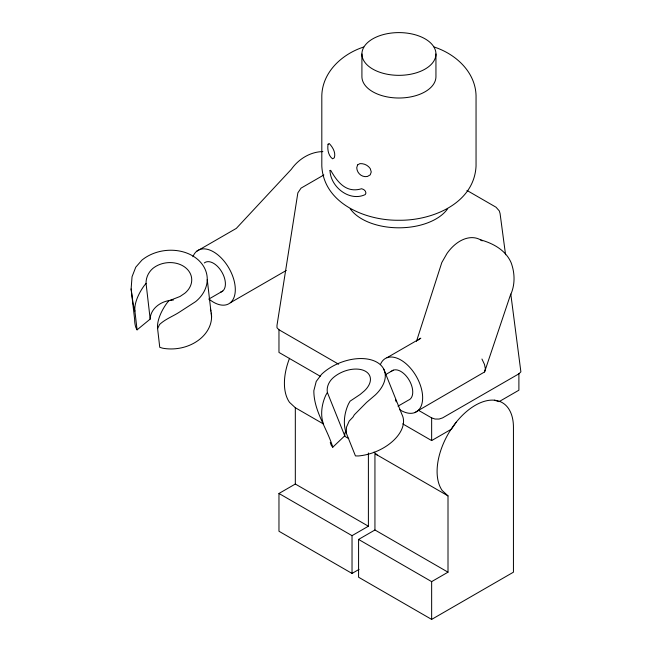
<?xml version="1.0" encoding="UTF-8"?>
<svg xmlns="http://www.w3.org/2000/svg" width="652" height="652" viewBox="0 0 652 652"><rect width="100%" height="100%" fill="white"/><g stroke="black" fill="none" stroke-linecap="round" stroke-linejoin="round"><path stroke-width="0.98" d="M383.718 369.048L401.966 414.542A38.558 23.415 -21.9 0 1 358.372 455.96L355.454 455.927L346.326 433.181L346.424 427.321L349.187 421.062L353.001 417.068L354.329 414.786L366.546 402.455L375.365 394.925A38.558 23.415 -21.9 0 0 373.645 360.686A38.558 23.415 -21.9 0 0 321.583 374.281L316.228 381.42L313.84 390.703C313.775 411.151 327.141 428.274 332.773 447.215L344.761 435.821A22.999 13.969 -21.9 0 1 345.324 431.885M173.383 300.05A22.999 18.207 -6.6 0 0 150.18 319.089L137.075 329.847L135.86 327.491A38.558 30.522 -6.6 0 1 134.662 319.619L131.117 288.966L132.046 276.733L135.763 267.181L141.908 260.14A38.558 30.522 -6.6 0 1 196.293 258.298A38.558 30.522 -6.6 0 1 195.681 301.591L178.624 312.634C172.209 316.627 165.029 319.325 159.553 324.509L157.597 328.608L159.756 347.329L162.747 348.217A38.558 30.522 -6.6 0 0 211.313 313.025M150.18 319.089L146.056 283.408C145.893 277.687 148.469 272.226 152.755 268.502A22.999 18.207 -6.6 0 1 185.201 267.401A22.999 18.207 -6.6 0 1 184.834 293.229L180.066 296.464L168.738 300.89L166.716 303.359A30.848 14.621 -52.4 0 0 157.597 328.608M414.713 412.618L484.575 371.958L485.373 368.771L484.477 364.362L481.942 359.024M416.465 341.395L441.82 262.512L446.995 253.481A38.492 25.591 -69 0 1 482.187 240.89M484.575 371.958L510.141 295.869C515.235 285.413 515.096 273.457 511.127 262.699C505.724 250.156 493.132 243.343 480.565 239.846M346.326 433.181A30.848 20.505 -69 0 1 348.494 403.922L350.059 401.184L360.165 394.452L364.517 390.76A22.999 13.969 -21.9 0 0 363.49 370.336A22.999 13.969 -21.9 0 0 332.43 378.445C328.738 382.064 326.407 387.239 327.377 392.48L325.804 395.21A30.848 20.505 -69 0 0 323.645 424.476M456.188 422.243L451.477 429.13L431.648 440.581L402.692 423.857M146.056 283.408L144.035 285.878A30.848 14.621 -52.4 0 0 134.907 311.118L137.075 329.847M417.272 340.556L420.809 338.192L386.954 357.736M323.857 174.956L301.045 188.126L297.858 192.853L276.978 325.462L277.01 327.785L279.04 329.806M196.668 251.281L236.326 228.387L291.338 169.3C298.518 159.104 310.23 151.786 322.879 151.582M208.705 299.154L222.691 291.077M230.327 302.756L286.261 270.466M385.682 374.558L393.254 370.189M398.005 406.172L408.413 400.165A16.846 9.723 60 0 0 408.959 379.806A16.846 9.723 60 0 0 391.135 371.591M359.073 569.375L352.031 573.434L278.966 531.25L278.966 493.474L295.323 484.028L368.396 526.213L368.396 452.977M278.966 493.474L352.031 535.659L368.396 526.213M358.576 539.432L374.941 529.986L448.005 572.179L448.005 495.887L442.211 490.516A53.977 31.166 -60 0 1 465.389 412.52A53.977 31.166 -60 0 1 513.442 427.353L513.442 572.179L431.648 619.4L358.576 577.216L358.576 539.432L431.648 581.625L448.005 572.179M363.759 47.001C342.357 53.888 322.52 71.753 321.811 95.526L321.811 166.048C323.702 203.75 366.131 220.759 398.926 220.254C431.73 220.759 474.159 203.75 476.05 166.048L476.05 95.526C475.341 71.753 455.503 53.888 434.102 47.001M494.355 400.206L499.065 401.656L518.894 390.206L518.894 373.449M431.575 417.867L435.063 419.04L439.089 419.057L442.553 417.908L518.894 373.832L520.883 371.836L510.793 294.019M466.946 190.417L496.033 207.214L499.277 210.889L500.068 213.489L505.561 254.761M338.632 364.207L278.966 329.757L278.966 352.43L320.205 376.237M418.348 410.23L431.648 417.908L431.648 440.581M289.529 358.29A53.977 31.166 -60 0 0 289.529 402.365L295.323 407.736L323.327 423.906M344.337 436.033L348.706 438.56M374.941 529.986L374.941 453.702L448.005 495.887M374.02 452.089L377.394 455.218M332.773 447.215L331.485 445.634A38.558 23.415 -21.9 0 1 330.279 442.349M327.377 392.48L344.761 435.821M395.438 399.586L396.269 401.885M134.907 311.118L133.106 303.636L131.117 288.966M207.255 279.561L211.582 317.011M435.943 53.969A37.017 21.369 0 0 1 380.426 72.478A37.017 21.369 0 0 1 380.426 35.461A37.017 21.369 0 0 1 435.943 53.969L435.943 76.634A37.017 21.369 0 0 1 398.926 98.012A37.017 21.369 0 0 1 361.917 76.634L361.917 53.969M431.648 581.625L431.648 619.4M352.031 535.659L352.031 573.434M295.323 407.736L295.323 484.028M210.384 309.13A38.558 30.522 -6.6 0 1 210.93 311.053M204.312 262.96A16.846 9.723 60 0 1 222.21 272.675A16.846 9.723 60 0 1 220.417 292.21M192.943 256.733A30.848 17.808 60 0 1 219.577 256.342A30.848 17.808 60 0 1 234.761 294.9A30.848 17.808 60 0 1 209.895 299.781M447.663 208.705A52.437 30.277 0 0 1 398.926 227.809A52.437 30.277 0 0 1 350.197 208.705M380.401 364.566A30.848 17.808 60 0 1 406.4 364.036A30.848 17.808 60 0 1 422.374 401.583A30.848 17.808 60 0 1 399.554 409.578M330.002 170.604C330.523 186.847 349.415 202.087 365.25 194.573L365.935 193.041L365.389 191.175L363.792 189.577L361.632 188.738C346.261 193.448 337.475 182.193 330.686 170.319L330.002 170.604M328.062 144.214C327.214 149.169 328.315 155.73 332.561 158.819L334.297 157.817C336.024 152.641 332.675 147.14 329.236 143.538L328.062 144.214M357.573 164.956L356.742 167.735C356.962 173.204 361.893 177.588 367.402 176.48L370.23 174.85L371.257 171.949L370.23 168.558C367.867 165.16 363.914 163.334 359.831 163.652L357.573 164.956"/></g></svg>
